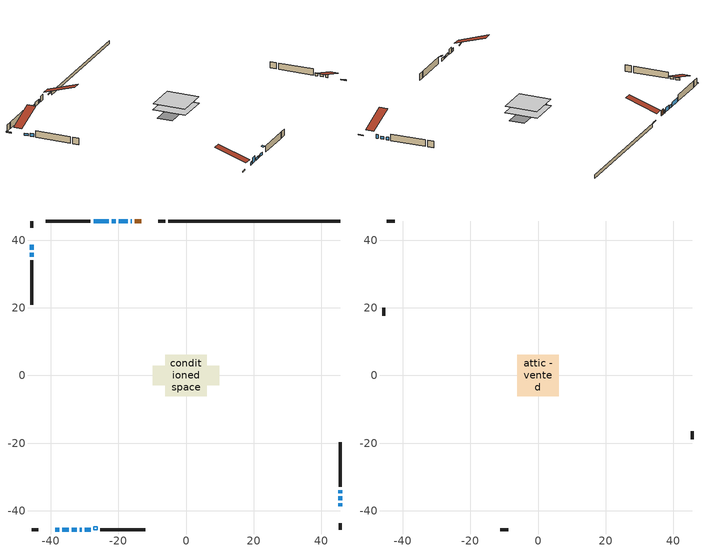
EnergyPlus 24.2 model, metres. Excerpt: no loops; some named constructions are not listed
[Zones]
conditioned space
 floor adiabatic (Floor2 construction): -5.31,-5.31 -5.31,5.31 5.31,5.31 5.31,-5.31 z0.59
 floor adiabatic (AdiabaticFloorConstruction): -6.19,-6.19 -6.19,6.19 6.19,6.19 6.19,-6.19 z0.59
 floor foundation (Slab1 construction): -9.87,-2.86 -9.87,2.86 9.87,2.86 9.87,-2.86 z-0.61
 wall outside (RimJoist1 construction): -6.18,45.65 -8.23,45.65 / -45.65,-45.65 -43.6,-45.65 / -45.65,45.65 -45.65,43.6 / 45.65,-45.65 45.65,-43.6 z0.59:0.89
 wall outside (AdiabaticWallConstruction 1): -13.26,45.65 -15.17,45.65 z0.59:2.62
 wall outside (AdiabaticWallConstruction): -16.1,45.65 -16.31,45.65 z0.59:1.81; -17.23,45.65 -19.87,45.65 z0.59:2.22; -38.58,-45.65 -37.46,-45.65 / -33.77,-45.65 -32.27,-45.65 / -29.91,-45.65 -28.13,-45.65 / 45.65,-36.88 45.65,-35.69 / 45.65,-34.76 45.65,-33.87 z0.59:1.61; -36.53,-45.65 -34.7,-45.65 z0.59:2.62; -31.35,-45.65 -30.83,-45.65 z0.59:1.45; -45.65,38.58 -45.65,37.15 z0.59:1.48; 45.65,-38.58 45.65,-37.81 z0.59:2.06; -45.65,36.23 -45.65,35.03 / -20.8,45.65 -21.92,45.65 z0.59:1.71; -22.85,45.65 -27.32,45.65 z0.59:2.17
 wall outside (Wall1 construction): -28.25,45.65 -41.46,45.65 / -25.31,-45.65 -12.1,-45.65 / -45.65,34.1 -45.65,20.9 / 45.65,-32.94 45.65,-19.74 z0.59:3.03
 wall foundation (FoundationWall1 construction): 45.65,45.65 -5.25,45.65 z-0.61:0.59
 window (WindowConstruction 13): -16.1,45.65 -16.3,45.65 z0.59:1.81
 window (WindowConstruction 5): -17.23,45.65 -19.87,45.65 z0.59:2.21
 window (WindowConstruction 6): -38.58,-45.65 -37.46,-45.65 z0.59:1.6
 window (WindowConstruction 7): -36.53,-45.65 -34.7,-45.65 z0.59:2.62
 window (WindowConstruction 8): -33.77,-45.65 -32.27,-45.65 z0.59:1.6
 window (WindowConstruction 9): -31.35,-45.65 -30.84,-45.65 z0.59:1.45
 window (WindowConstruction 10): -29.91,-45.65 -28.13,-45.65 z0.59:1.6
 window (WindowConstruction 11): -45.65,38.58 -45.65,37.16 z0.59:1.48
 window (WindowConstruction): 45.65,-38.58 45.65,-37.81 z0.59:2.06
 window (WindowConstruction 12): -45.65,36.23 -45.65,35.03 z0.59:1.71
 window (WindowConstruction 1): 45.65,-36.88 45.65,-35.69 z0.59:1.6
 window (WindowConstruction 2): 45.65,-34.76 45.65,-33.87 z0.59:1.6
 window (WindowConstruction 3): -20.8,45.65 -21.92,45.65 z0.59:1.71
 window (WindowConstruction 4): -22.85,45.65 -27.32,45.65 z0.59:2.17
 door (Door): -13.26,45.65 -15.17,45.65 z0.59:2.62
 ceiling adiabatic (AdiabaticFloorConstruction): 6.19,-6.19 6.19,6.19 -6.19,6.19 -6.19,-6.19 z0.59
 roof outside (AdiabaticRoofConstruction): -26.24,-45.65,3.03 -26.24,-44.74,3.33 -27.2,-44.74,3.33 -27.2,-45.65,3.03
 skylight (SkylightConstruction): -26.24,-45.65,3.03 -26.24,-44.74,3.33 -27.2,-44.74,3.33 -27.2,-45.65,3.03
attic - vented
 floor to conditioned space (Floor1 construction Reversed): -6.17,-6.17 -6.17,6.17 6.17,6.17 6.17,-6.17 z3.03
 wall outside (Wall2 construction): -42.39,45.65 -44.72,45.65 / -11.17,-45.65 -8.84,-45.65 / -45.65,19.97 -45.65,17.63 / 45.65,-18.81 45.65,-16.47 z0.59:3.03
 roof outside (Roof1 construction): -12.33,45.65,3.03 -12.33,33.63,7.04 -9.16,33.63,7.04 -9.16,45.65,3.03; -39.5,-45.65,3.03 -39.5,-33.63,7.04 -42.67,-33.63,7.04 -42.67,-45.65,3.03; -45.65,39.5,3.03 -33.63,39.5,7.04 -33.63,42.67,7.04 -45.65,42.67,3.03; 45.65,-39.5,3.03 33.63,-39.5,7.04 33.63,-42.67,7.04 45.65,-42.67,3.03
[Material] Roughness=Rough; Thermal Absorptance=0.9
Name | Thickness {m} | Conductivity {W/m-K} | Density {kg/m3} | Specific Heat {J/kg-K} | Solar Absorptance | Visible Absorptance
ceiling loosefill ins | 0.0846667 | 0.0480833 | 16.02 | 1046.75 | 0.7 | 0.7
ceiling stud and cavity | 0.1397 | 0.104666 | 65.682 | 1177.47 | 0.7 | 0.7
gypsum board | 0.0127 | 0.160291 | 801 | 837.4 | 0.6 | 0.6
[Construction]
Floor1 construction: ceiling loosefill ins, ceiling stud and cavity, gypsum board
[Schedule:Day:Interval]
interior lighting schedule day: No, 01:00, 0.108182, 04:00, 0.0901515, 05:00, 0.0991667, 06:00, 0.162273, 07:00, 0.270455, 08:00, 0.342576, 10:00, 0.369621, 11:00, 0.351591, 12:00, 0.333561, 13:00, 0.324545, 14:00, 0.31553, 15:00, 0.333561, 16:00, 0.369621, 17:00, 0.450758, 18:00, 0.585985, 19:00, 0.775303, 20:00, 0.955606, 21:00, 0.991667, 22:00, 0.712197, 23:00, 0.360606, 24:00, 0.162273
interior lighting schedule day 1: No, 01:00, 0.100909, 04:00, 0.0840909, 05:00, 0.0925, 06:00, 0.151364, 07:00, 0.252273, 08:00, 0.319545, 10:00, 0.344773, 11:00, 0.327955, 12:00, 0.311136, 13:00, 0.302727, 14:00, 0.294318, 15:00, 0.311136, 16:00, 0.344773, 17:00, 0.420455, 18:00, 0.546591, 19:00, 0.723182, 20:00, 0.891364, 21:00, 0.925, 22:00, 0.664318, 23:00, 0.336364, 24:00, 0.151364
interior lighting schedule day 2: No, 01:00, 0.0927273, 04:00, 0.0772727, 05:00, 0.085, 06:00, 0.139091, 07:00, 0.231818, 08:00, 0.293636, 10:00, 0.316818, 11:00, 0.301364, 12:00, 0.285909, 13:00, 0.278182, 14:00, 0.270455, 15:00, 0.285909, 16:00, 0.316818, 17:00, 0.386364, 18:00, 0.502273, 19:00, 0.664545, 20:00, 0.819091, 21:00, 0.85, 22:00, 0.610455, 23:00, 0.309091, 24:00, 0.139091
interior lighting schedule day 3: No, 01:00, 0.0845455, 04:00, 0.0704545, 05:00, 0.0775, 06:00, 0.126818, 07:00, 0.211364, 08:00, 0.267727, 10:00, 0.288864, 11:00, 0.274773, 12:00, 0.260682, 13:00, 0.253636, 14:00, 0.246591, 15:00, 0.260682, 16:00, 0.288864, 17:00, 0.352273, 18:00, 0.457955, 19:00, 0.605909, 20:00, 0.746818, 21:00, 0.775, 22:00, 0.556591, 23:00, 0.281818, 24:00, 0.126818
interior lighting schedule day 4: No, 01:00, 0.0763636, 04:00, 0.0636364, 05:00, 0.07, 06:00, 0.114545, 07:00, 0.190909, 08:00, 0.241818, 10:00, 0.260909, 11:00, 0.248182, 12:00, 0.235455, 13:00, 0.229091, 14:00, 0.222727, 15:00, 0.235455, 16:00, 0.260909, 17:00, 0.318182, 18:00, 0.413636, 19:00, 0.547273, 20:00, 0.674545, 21:00, 0.7, 22:00, 0.502727, 23:00, 0.254545, 24:00, 0.114545
interior lighting schedule day 5: No, 01:00, 0.0727273, 04:00, 0.0606061, 05:00, 0.0666667, 06:00, 0.109091, 07:00, 0.181818, 08:00, 0.230303, 10:00, 0.248485, 11:00, 0.236364, 12:00, 0.224242, 13:00, 0.218182, 14:00, 0.212121, 15:00, 0.224242, 16:00, 0.248485, 17:00, 0.30303, 18:00, 0.393939, 19:00, 0.521212, 20:00, 0.642424, 21:00, 0.666667, 22:00, 0.478788, 23:00, 0.242424, 24:00, 0.109091
interior lighting schedule day 6: No, 01:00, 0.0745455, 04:00, 0.0621212, 05:00, 0.0683333, 06:00, 0.111818, 07:00, 0.186364, 08:00, 0.236061, 10:00, 0.254697, 11:00, 0.242273, 12:00, 0.229848, 13:00, 0.223636, 14:00, 0.217424, 15:00, 0.229848, 16:00, 0.254697, 17:00, 0.310606, 18:00, 0.403788, 19:00, 0.534242, 20:00, 0.658485, 21:00, 0.683333, 22:00, 0.490758, 23:00, 0.248485, 24:00, 0.111818
interior lighting schedule day 7: No, 01:00, 0.08, 04:00, 0.0666667, 05:00, 0.0733333, 06:00, 0.12, 07:00, 0.2, 08:00, 0.253333, 10:00, 0.273333, 11:00, 0.26, 12:00, 0.246667, 13:00, 0.24, 14:00, 0.233333, 15:00, 0.246667, 16:00, 0.273333, 17:00, 0.333333, 18:00, 0.433333, 19:00, 0.573333, 20:00, 0.706667, 21:00, 0.733333, 22:00, 0.526667, 23:00, 0.266667, 24:00, 0.12
interior lighting schedule day 8: No, 01:00, 0.0890909, 04:00, 0.0742424, 05:00, 0.0816667, 06:00, 0.133636, 07:00, 0.222727, 08:00, 0.282121, 10:00, 0.304394, 11:00, 0.289545, 12:00, 0.274697, 13:00, 0.267273, 14:00, 0.259848, 15:00, 0.274697, 16:00, 0.304394, 17:00, 0.371212, 18:00, 0.482576, 19:00, 0.638485, 20:00, 0.78697, 21:00, 0.816667, 22:00, 0.586515, 23:00, 0.29697, 24:00, 0.133636
interior lighting schedule day 9: No, 01:00, 0.0972727, 04:00, 0.0810606, 05:00, 0.0891667, 06:00, 0.145909, 07:00, 0.243182, 08:00, 0.30803, 10:00, 0.332348, 11:00, 0.316136, 12:00, 0.299924, 13:00, 0.291818, 14:00, 0.283712, 15:00, 0.299924, 16:00, 0.332348, 17:00, 0.405303, 18:00, 0.526894, 19:00, 0.697121, 20:00, 0.859242, 21:00, 0.891667, 22:00, 0.640379, 23:00, 0.324242, 24:00, 0.145909
interior lighting schedule day 10: No, 01:00, 0.105455, 04:00, 0.0878788, 05:00, 0.0966667, 06:00, 0.158182, 07:00, 0.263636, 08:00, 0.333939, 10:00, 0.360303, 11:00, 0.342727, 12:00, 0.325152, 13:00, 0.316364, 14:00, 0.307576, 15:00, 0.325152, 16:00, 0.360303, 17:00, 0.439394, 18:00, 0.571212, 19:00, 0.755758, 20:00, 0.931515, 21:00, 0.966667, 22:00, 0.694242, 23:00, 0.351515, 24:00, 0.158182
interior lighting schedule day 11: No, 01:00, 0.109091, 04:00, 0.0909091, 05:00, 0.1, 06:00, 0.163636, 07:00, 0.272727, 08:00, 0.345455, 10:00, 0.372727, 11:00, 0.354545, 12:00, 0.336364, 13:00, 0.327273, 14:00, 0.318182, 15:00, 0.336364, 16:00, 0.372727, 17:00, 0.454545, 18:00, 0.590909, 19:00, 0.781818, 20:00, 0.963636, 21:00, 1, 22:00, 0.718182, 23:00, 0.363636, 24:00, 0.163636
interior lighting schedule default day; occupants schedule default day; clothes dryer schedule default day; cooking range schedule default day; mech vent bath fan 0 schedule default day; mech vent bath fan 1 schedule default day; mech vent range fan 0 schedule default day; misc plug loads schedule default day; general water use schedule default day; heating setpoint default day; cooling setpoint default day; clothes dryer exhaust 0 schedule default day; cooling season schedule day; cooling season schedule day 2; cooling season schedule default day; exterior lighting schedule default day; natural vent schedule default day: No, 24:00, 0
occupants schedule day: No, 05:00, 0.426829, 06:00, 0.719512, 07:00, 1, 08:00, 0.670732, 09:00, 0.329268, 14:00, 0.170732, 15:00, 0.231707, 16:00, 0.329268, 17:00, 0.5, 18:00, 0.670732, 19:00, 0.829268, 21:00, 1, 22:00, 0.853659, 23:00, 0.646341, 24:00, 0.426829
clothes dryer schedule day; clothes dryer exhaust 0 schedule day: No, 01:00, 0.123457, 02:00, 0.0740741, 03:00, 0.0493827, 04:00, 0.0246914, 05:00, 0.0493827, 06:00, 0.0740741, 07:00, 0.197531, 08:00, 0.395062, 09:00, 0.592593, 10:00, 0.839506, 11:00, 0.962963, 12:00, 1, 13:00, 0.91358, 14:00, 0.82716, 15:00, 0.716049, 16:00, 0.753086, 17:00, 0.679012, 18:00, 0.666667, 20:00, 0.62963, 21:00, 0.641975, 22:00, 0.666667, 23:00, 0.54321, 24:00, 0.296296
cooking range schedule day: No, 05:00, 0.0597015, 06:00, 0.11194, 07:00, 0.171642, 08:00, 0.291045, 11:00, 0.343284, 12:00, 0.402985, 13:00, 0.462687, 14:00, 0.343284, 15:00, 0.291045, 16:00, 0.402985, 17:00, 0.567164, 18:00, 1, 19:00, 0.850746, 20:00, 0.432836, 21:00, 0.291045, 22:00, 0.231343, 23:00, 0.171642, 24:00, 0.11194
mech vent bath fan 0 schedule day; mech vent bath fan 1 schedule day: No, 07:00, 0, 08:00, 1, 09:00, 0.2, 24:00, 0
mech vent range fan 0 schedule day: No, 18:00, 0, 19:00, 1, 20:00, 0.2, 24:00, 0
misc plug loads schedule day: No, 06:00, 0.705882, 07:00, 0.745098, 08:00, 0.803922, 15:00, 0.823529, 16:00, 0.862745, 17:00, 0.921569, 18:00, 0.980392, 19:00, 1, 20:00, 0.980392, 21:00, 0.941176, 22:00, 0.862745, 23:00, 0.784314, 24:00, 0.72549
general water use schedule day: No, 01:00, 0.315068, 03:00, 0.287671, 04:00, 0.342466, 05:00, 0.369863, 06:00, 0.520548, 07:00, 0.60274, 08:00, 0.534247, 10:00, 0.506849, 11:00, 0.465753, 14:00, 0.479452, 15:00, 0.534247, 16:00, 0.589041, 17:00, 0.69863, 18:00, 0.876712, 19:00, 0.890411, 20:00, 0.986301, 21:00, 1, 22:00, 0.863014, 23:00, 0.616438, 24:00, 0.465753
heating setpoint day: No, 07:00, 18, 23:00, 21, 24:00, 18
cooling setpoint day: No, 24:00, 25
cooling season schedule day 1: No, 24:00, 1
exterior lighting schedule day: No, 01:00, 0.566667, 03:00, 0.524167, 05:00, 0.495833, 06:00, 0.5525, 07:00, 0.623333, 08:00, 0.580833, 09:00, 0.439167, 10:00, 0.354167, 12:00, 0.34, 13:00, 0.354167, 14:00, 0.396667, 15:00, 0.425, 16:00, 0.495833, 17:00, 0.623333, 18:00, 0.793333, 19:00, 0.906667, 20:00, 0.963333, 21:00, 0.991667, 22:00, 0.920833, 23:00, 0.793333, 24:00, 0.665833
exterior lighting schedule day 1: No, 01:00, 0.528571, 03:00, 0.488929, 05:00, 0.4625, 06:00, 0.515357, 07:00, 0.581429, 08:00, 0.541786, 09:00, 0.409643, 10:00, 0.330357, 12:00, 0.317143, 13:00, 0.330357, 14:00, 0.37, 15:00, 0.396429, 16:00, 0.4625, 17:00, 0.581429, 18:00, 0.74, 19:00, 0.845714, 20:00, 0.898571, 21:00, 0.925, 22:00, 0.858929, 23:00, 0.74, 24:00, 0.621071
exterior lighting schedule day 10: No, 01:00, 0.552381, 03:00, 0.510952, 05:00, 0.483333, 06:00, 0.538571, 07:00, 0.607619, 08:00, 0.56619, 09:00, 0.428095, 10:00, 0.345238, 12:00, 0.331429, 13:00, 0.345238, 14:00, 0.386667, 15:00, 0.414286, 16:00, 0.483333, 17:00, 0.607619, 18:00, 0.773333, 19:00, 0.88381, 20:00, 0.939048, 21:00, 0.966667, 22:00, 0.897619, 23:00, 0.773333, 24:00, 0.649048
exterior lighting schedule day 11: No, 01:00, 0.571429, 03:00, 0.528571, 05:00, 0.5, 06:00, 0.557143, 07:00, 0.628571, 08:00, 0.585714, 09:00, 0.442857, 10:00, 0.357143, 12:00, 0.342857, 13:00, 0.357143, 14:00, 0.4, 15:00, 0.428571, 16:00, 0.5, 17:00, 0.628571, 18:00, 0.8, 19:00, 0.914286, 20:00, 0.971429, 21:00, 1, 22:00, 0.928571, 23:00, 0.8, 24:00, 0.671429
exterior lighting schedule day 2: No, 01:00, 0.485714, 03:00, 0.449286, 05:00, 0.425, 06:00, 0.473571, 07:00, 0.534286, 08:00, 0.497857, 09:00, 0.376429, 10:00, 0.303571, 12:00, 0.291429, 13:00, 0.303571, 14:00, 0.34, 15:00, 0.364286, 16:00, 0.425, 17:00, 0.534286, 18:00, 0.68, 19:00, 0.777143, 20:00, 0.825714, 21:00, 0.85, 22:00, 0.789286, 23:00, 0.68, 24:00, 0.570714
exterior lighting schedule day 3: No, 01:00, 0.442857, 03:00, 0.409643, 05:00, 0.3875, 06:00, 0.431786, 07:00, 0.487143, 08:00, 0.453929, 09:00, 0.343214, 10:00, 0.276786, 12:00, 0.265714, 13:00, 0.276786, 14:00, 0.31, 15:00, 0.332143, 16:00, 0.3875, 17:00, 0.487143, 18:00, 0.62, 19:00, 0.708571, 20:00, 0.752857, 21:00, 0.775, 22:00, 0.719643, 23:00, 0.62, 24:00, 0.520357
exterior lighting schedule day 4: No, 01:00, 0.4, 03:00, 0.37, 05:00, 0.35, 06:00, 0.39, 07:00, 0.44, 08:00, 0.41, 09:00, 0.31, 10:00, 0.25, 12:00, 0.24, 13:00, 0.25, 14:00, 0.28, 15:00, 0.3, 16:00, 0.35, 17:00, 0.44, 18:00, 0.56, 19:00, 0.64, 20:00, 0.68, 21:00, 0.7, 22:00, 0.65, 23:00, 0.56, 24:00, 0.47
exterior lighting schedule day 5: No, 01:00, 0.380952, 03:00, 0.352381, 05:00, 0.333333, 06:00, 0.371429, 07:00, 0.419048, 08:00, 0.390476, 09:00, 0.295238, 10:00, 0.238095, 12:00, 0.228571, 13:00, 0.238095, 14:00, 0.266667, 15:00, 0.285714, 16:00, 0.333333, 17:00, 0.419048, 18:00, 0.533333, 19:00, 0.609524, 20:00, 0.647619, 21:00, 0.666667, 22:00, 0.619048, 23:00, 0.533333, 24:00, 0.447619
exterior lighting schedule day 6: No, 01:00, 0.390476, 03:00, 0.36119, 05:00, 0.341667, 06:00, 0.380714, 07:00, 0.429524, 08:00, 0.400238, 09:00, 0.302619, 10:00, 0.244048, 12:00, 0.234286, 13:00, 0.244048, 14:00, 0.273333, 15:00, 0.292857, 16:00, 0.341667, 17:00, 0.429524, 18:00, 0.546667, 19:00, 0.624762, 20:00, 0.66381, 21:00, 0.683333, 22:00, 0.634524, 23:00, 0.546667, 24:00, 0.45881
exterior lighting schedule day 7: No, 01:00, 0.419048, 03:00, 0.387619, 05:00, 0.366667, 06:00, 0.408571, 07:00, 0.460952, 08:00, 0.429524, 09:00, 0.324762, 10:00, 0.261905, 12:00, 0.251429, 13:00, 0.261905, 14:00, 0.293333, 15:00, 0.314286, 16:00, 0.366667, 17:00, 0.460952, 18:00, 0.586667, 19:00, 0.670476, 20:00, 0.712381, 21:00, 0.733333, 22:00, 0.680952, 23:00, 0.586667, 24:00, 0.492381
exterior lighting schedule day 8: No, 01:00, 0.466667, 03:00, 0.431667, 05:00, 0.408333, 06:00, 0.455, 07:00, 0.513333, 08:00, 0.478333, 09:00, 0.361667, 10:00, 0.291667, 12:00, 0.28, 13:00, 0.291667, 14:00, 0.326667, 15:00, 0.35, 16:00, 0.408333, 17:00, 0.513333, 18:00, 0.653333, 19:00, 0.746667, 20:00, 0.793333, 21:00, 0.816667, 22:00, 0.758333, 23:00, 0.653333, 24:00, 0.548333
exterior lighting schedule day 9: No, 01:00, 0.509524, 03:00, 0.47131, 05:00, 0.445833, 06:00, 0.496786, 07:00, 0.560476, 08:00, 0.522262, 09:00, 0.394881, 10:00, 0.318452, 12:00, 0.305714, 13:00, 0.318452, 14:00, 0.356667, 15:00, 0.382143, 16:00, 0.445833, 17:00, 0.560476, 18:00, 0.713333, 19:00, 0.815238, 20:00, 0.86619, 21:00, 0.891667, 22:00, 0.827976, 23:00, 0.713333, 24:00, 0.59869
[Schedule:Week:Daily]
heating setpoint Week Rule - Jan1-Dec31: heating setpoint day, heating setpoint day, heating setpoint day, heating setpoint day, heating setpoint day, heating setpoint day, heating setpoint day, heating setpoint default day, heating setpoint default day, heating setpoint default day, heating setpoint default day, heating setpoint default day
cooling setpoint Week Rule - Jan1-Dec31: cooling setpoint day, cooling setpoint day, cooling setpoint day, cooling setpoint day, cooling setpoint day, cooling setpoint day, cooling setpoint day, cooling setpoint default day, cooling setpoint default day, cooling setpoint default day, cooling setpoint default day, cooling setpoint default day
clothes dryer exhaust 0 schedule Week Rule - Jan1-Dec31: clothes dryer exhaust 0 schedule day, clothes dryer exhaust 0 schedule day, clothes dryer exhaust 0 schedule day, clothes dryer exhaust 0 schedule day, clothes dryer exhaust 0 schedule day, clothes dryer exhaust 0 schedule day, clothes dryer exhaust 0 schedule day, clothes dryer exhaust 0 schedule default day, clothes dryer exhaust 0 schedule default day, clothes dryer exhaust 0 schedule default day, clothes dryer exhaust 0 schedule default day, clothes dryer exhaust 0 schedule default day
cooling season schedule Week Rule - Jan1-May26: cooling season schedule day, cooling season schedule day, cooling season schedule day, cooling season schedule day, cooling season schedule day, cooling season schedule day, cooling season schedule day, cooling season schedule default day, cooling season schedule default day, cooling season schedule default day, cooling season schedule default day, cooling season schedule default day
cooling season schedule Week Rule - May27-Jun2: cooling season schedule day, cooling season schedule day, cooling season schedule day, cooling season schedule day, cooling season schedule day, cooling season schedule day 1, cooling season schedule day 1, cooling season schedule default day, cooling season schedule default day, cooling season schedule default day, cooling season schedule default day, cooling season schedule default day
cooling season schedule Week Rule - Jun3-Aug25: cooling season schedule day 1, cooling season schedule day 1, cooling season schedule day 1, cooling season schedule day 1, cooling season schedule day 1, cooling season schedule day 1, cooling season schedule day 1, cooling season schedule default day, cooling season schedule default day, cooling season schedule default day, cooling season schedule default day, cooling season schedule default day
cooling season schedule Week Rule - Aug26-Sep1: cooling season schedule day 1, cooling season schedule day 1, cooling season schedule day 1, cooling season schedule day 1, cooling season schedule day 1, cooling season schedule day 1, cooling season schedule day 2, cooling season schedule default day, cooling season schedule default day, cooling season schedule default day, cooling season schedule default day, cooling season schedule default day
cooling season schedule Week Rule - Sep2-Dec31: cooling season schedule day 2, cooling season schedule day 2, cooling season schedule day 2, cooling season schedule day 2, cooling season schedule day 2, cooling season schedule day 2, cooling season schedule day 2, cooling season schedule default day, cooling season schedule default day, cooling season schedule default day, cooling season schedule default day, cooling season schedule default day
exterior lighting schedule Week Rule - Jun3-Jun30: exterior lighting schedule day 5, exterior lighting schedule day 5, exterior lighting schedule day 5, exterior lighting schedule day 5, exterior lighting schedule day 5, exterior lighting schedule day 5, exterior lighting schedule day 5, exterior lighting schedule default day, exterior lighting schedule default day, exterior lighting schedule default day, exterior lighting schedule default day, exterior lighting schedule default day
exterior lighting schedule Week Rule - Jul1-Jul28: exterior lighting schedule day 6, exterior lighting schedule day 6, exterior lighting schedule day 6, exterior lighting schedule day 6, exterior lighting schedule day 6, exterior lighting schedule day 6, exterior lighting schedule day 6, exterior lighting schedule default day, exterior lighting schedule default day, exterior lighting schedule default day, exterior lighting schedule default day, exterior lighting schedule default day
exterior lighting schedule Week Rule - Jul29-Aug4: exterior lighting schedule day 6, exterior lighting schedule day 6, exterior lighting schedule day 6, exterior lighting schedule day 7, exterior lighting schedule day 7, exterior lighting schedule day 7, exterior lighting schedule day 7, exterior lighting schedule default day, exterior lighting schedule default day, exterior lighting schedule default day, exterior lighting schedule default day, exterior lighting schedule default day
exterior lighting schedule Week Rule - Aug5-Aug25: exterior lighting schedule day 7, exterior lighting schedule day 7, exterior lighting schedule day 7, exterior lighting schedule day 7, exterior lighting schedule day 7, exterior lighting schedule day 7, exterior lighting schedule day 7, exterior lighting schedule default day, exterior lighting schedule default day, exterior lighting schedule default day, exterior lighting schedule default day, exterior lighting schedule default day
exterior lighting schedule Week Rule - Aug26-Sep1: exterior lighting schedule day 7, exterior lighting schedule day 7, exterior lighting schedule day 7, exterior lighting schedule day 7, exterior lighting schedule day 7, exterior lighting schedule day 7, exterior lighting schedule day 8, exterior lighting schedule default day, exterior lighting schedule default day, exterior lighting schedule default day, exterior lighting schedule default day, exterior lighting schedule default day
exterior lighting schedule Week Rule - Sep2-Sep29: exterior lighting schedule day 8, exterior lighting schedule day 8, exterior lighting schedule day 8, exterior lighting schedule day 8, exterior lighting schedule day 8, exterior lighting schedule day 8, exterior lighting schedule day 8, exterior lighting schedule default day, exterior lighting schedule default day, exterior lighting schedule default day, exterior lighting schedule default day, exterior lighting schedule default day
exterior lighting schedule Week Rule - Sep30-Oct6: exterior lighting schedule day 8, exterior lighting schedule day 9, exterior lighting schedule day 9, exterior lighting schedule day 9, exterior lighting schedule day 9, exterior lighting schedule day 9, exterior lighting schedule day 9, exterior lighting schedule default day, exterior lighting schedule default day, exterior lighting schedule default day, exterior lighting schedule default day, exterior lighting schedule default day
exterior lighting schedule Week Rule - Oct7-Oct27: exterior lighting schedule day 9, exterior lighting schedule day 9, exterior lighting schedule day 9, exterior lighting schedule day 9, exterior lighting schedule day 9, exterior lighting schedule day 9, exterior lighting schedule day 9, exterior lighting schedule default day, exterior lighting schedule default day, exterior lighting schedule default day, exterior lighting schedule default day, exterior lighting schedule default day
exterior lighting schedule Week Rule - Oct28-Nov3: exterior lighting schedule day 9, exterior lighting schedule day 9, exterior lighting schedule day 9, exterior lighting schedule day 9, exterior lighting schedule day 10, exterior lighting schedule day 10, exterior lighting schedule day 10, exterior lighting schedule default day, exterior lighting schedule default day, exterior lighting schedule default day, exterior lighting schedule default day, exterior lighting schedule default day
exterior lighting schedule Week Rule - Nov4-Nov24: exterior lighting schedule day 10, exterior lighting schedule day 10, exterior lighting schedule day 10, exterior lighting schedule day 10, exterior lighting schedule day 10, exterior lighting schedule day 10, exterior lighting schedule day 10, exterior lighting schedule default day, exterior lighting schedule default day, exterior lighting schedule default day, exterior lighting schedule default day, exterior lighting schedule default day
exterior lighting schedule Week Rule - Nov25-Dec1: exterior lighting schedule day 10, exterior lighting schedule day 10, exterior lighting schedule day 10, exterior lighting schedule day 10, exterior lighting schedule day 10, exterior lighting schedule day 10, exterior lighting schedule day 11, exterior lighting schedule default day, exterior lighting schedule default day, exterior lighting schedule default day, exterior lighting schedule default day, exterior lighting schedule default day
exterior lighting schedule Week Rule - Dec2-Dec31: exterior lighting schedule day 11, exterior lighting schedule day 11, exterior lighting schedule day 11, exterior lighting schedule day 11, exterior lighting schedule day 11, exterior lighting schedule day 11, exterior lighting schedule day 11, exterior lighting schedule default day, exterior lighting schedule default day, exterior lighting schedule default day, exterior lighting schedule default day, exterior lighting schedule default day
natural vent schedule Week Rule - Jan1-Dec31: natural vent schedule default day, natural vent schedule default day, natural vent schedule default day, natural vent schedule default day, natural vent schedule default day, natural vent schedule default day, natural vent schedule default day, natural vent schedule default day, natural vent schedule default day, natural vent schedule default day, natural vent schedule default day, natural vent schedule default day
